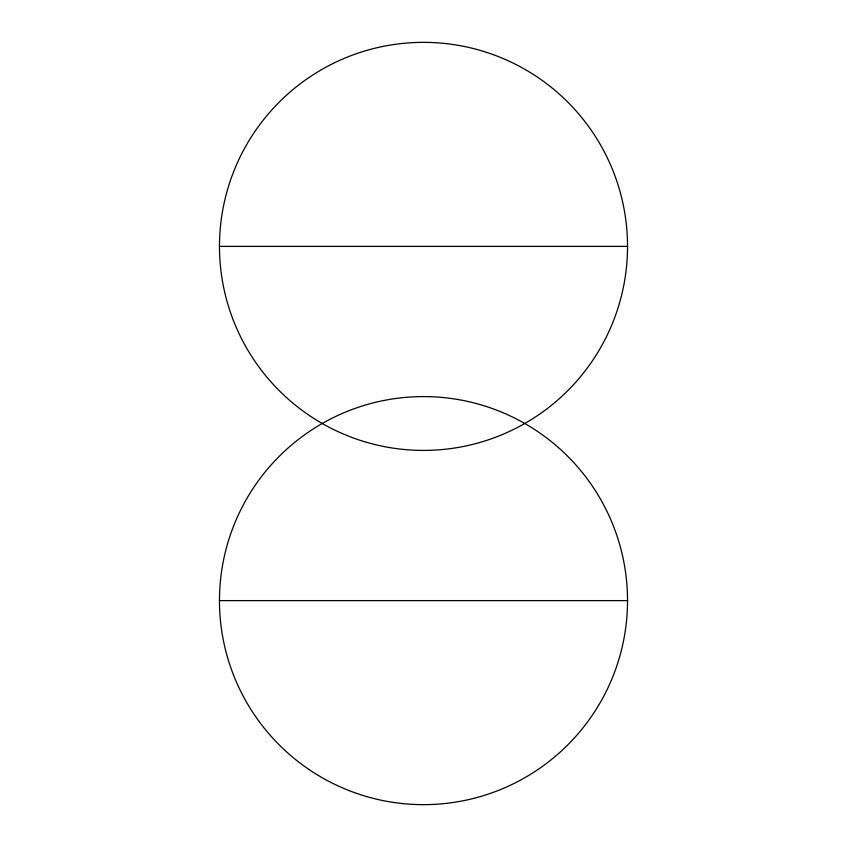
<?xml version="1.0" encoding="UTF-8"?>
<svg xmlns="http://www.w3.org/2000/svg" width="847" height="847" viewBox="0 0 847 847"><rect width="100%" height="100%" fill="white"/><g stroke="black" fill="none" stroke-linecap="round" stroke-linejoin="round"><path stroke-width="1.27" d="M219.468 246.382L627.532 246.382A204.032 204.032 0 0 1 321.489 423.077A204.032 204.032 0 0 1 321.489 69.687A204.032 204.032 0 0 1 627.532 246.382M219.468 600.618L627.532 600.618M309.134 769.584A204.032 204.032 0 0 0 627.013 615.176A204.032 204.032 0 0 0 334.353 417.095A204.032 204.032 0 0 0 309.134 769.584"/></g></svg>
